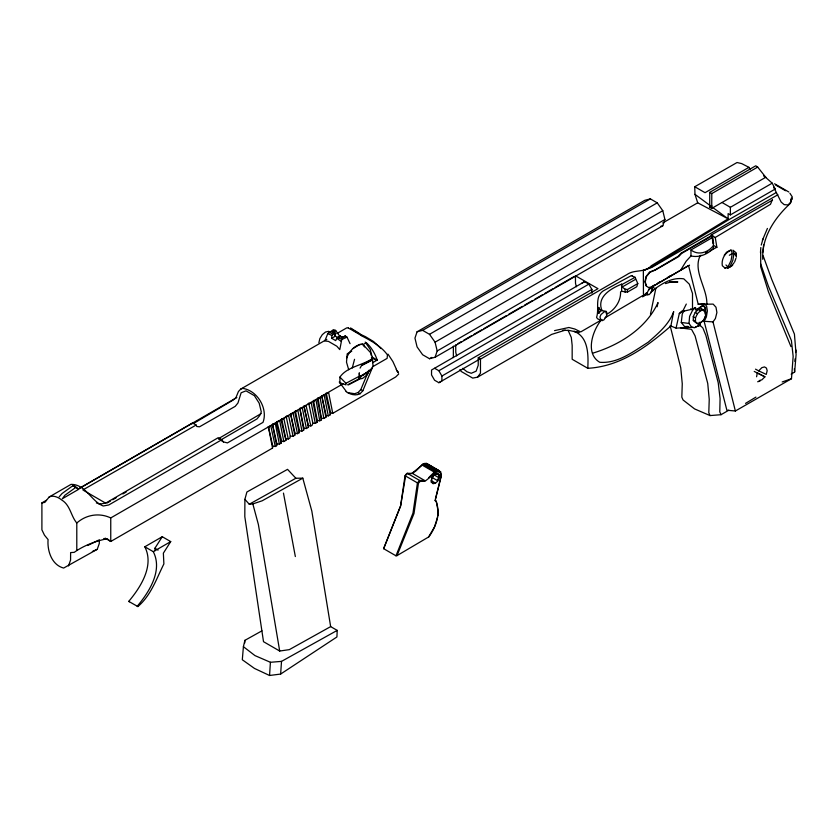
<?xml version="1.0" encoding="UTF-8"?>
<svg xmlns="http://www.w3.org/2000/svg" width="838" height="838" viewBox="0 0 838 838"><rect width="100%" height="100%" fill="white"/><g stroke="black" fill="none" stroke-linecap="round" stroke-linejoin="round"><path stroke-width="1.26" d="M434.576 368.259L438.871 370.731L441.898 376.042L441.888 380.976L438.85 382.704L434.566 380.222L431.539 374.942L431.539 370.008L584.568 281.662L588.863 284.134L591.89 289.445L591.879 293.143M730.359 214.905L730.38 207.311L772.207 183.166L775.213 189.042L730.359 214.905L728.117 213.606L728.117 218.844L651.356 265.719C644.715 273.146 634.513 269.103 626.95 274.581L480.467 359.156L480.467 373.151L477.576 377.163L472.716 378.106L461.267 371.496L459.873 369.621M760.726 251.892L760.684 266.788L768.509 291.886L790.957 346.618M711.734 208.4L711.797 193.578L757.678 167.087L765.775 177.268L711.734 208.4L709.723 207.237L709.723 192.373L755.75 165.798L757.678 167.087M330.654 626.615L311.83 511.117L302.801 478.163L295.866 478.247L287.539 469.353L246.896 492L244.895 499.333L244.811 516.658L263.509 641.688L279.693 651.032L289.309 649.639L330.654 626.615L337.211 630.396L336.918 636.964L280.636 674.066L269.553 675.48L254.522 668.462L242.308 659.757L243.408 646.685L244.885 640.347L261.948 630.836M99.324 539.735L99.303 543.474L97.229 549.33L63.636 568.059C51.694 564.98 47.138 550.702 48.08 539.567L44.466 535.168L41.9 529.836L41.9 502.873L46.373 500.286M576.376 286.774L575.497 283.234L575.444 275.754L597.986 288.67L478.268 357.784L478.215 365.305L476.141 371.171L471.281 373.277L466.986 371.789L462.702 368.332M625.075 292.305L625.148 289.194L622.089 287.078L621.587 284.176C610.996 288.377 596.268 296.998 602.009 310.615L606.283 311.348L607.32 313.946C615.061 309.557 620.937 300.989 620.581 291.886L621.66 291.331L627.442 292.095L636.765 286.711L637.791 283.558L635.089 277.305L631.265 275.639L603.266 290.88C594.289 296.903 599.526 308.677 596.593 317.288L597.452 318.702L600.825 320.399L602.365 320.619L604.083 319.728L606.817 315.392L605.958 311.904L604.418 311.684L601.003 314.554L599.977 316.921L600.825 320.399M435.435 498.882L441.05 476.361L440.568 472.883L439.018 471.218L426.741 464.242L427.265 463.749L439.541 470.914L439.562 471.689M244.79 642.914L244.885 640.347M269.553 675.48L270.412 662.282L254.962 655.599L243.408 646.685M280.636 674.066L281.516 661.381L337.211 630.396M342.166 338.437L342.239 337.484L344.952 336.195L341.988 337.641L340.155 335.986L342.239 337.484M371.182 355.322L370.469 349.834L365.211 342.061M760.464 252.584L760.841 247.535M762.758 259.309C761.606 237.028 774.909 217.618 790.506 203.246M704.601 303.691L706.612 306.163L707.377 310.877L706.35 317.005L704.13 321.289L726.881 410.232L735.376 410.997L791.481 378.724L793.157 356.36L791.407 340.584L768.394 286.146L760.621 263.771M791.166 374.198L794.654 371.978L796.1 354.443L794.424 334.121L771.704 279.337L763.135 255.779M331.67 338.29L331.9 335.472L334.812 332.801L335.085 336.321L331.67 338.29L335.692 340.616L336.824 338.311L340.071 335.839L341.988 337.641L345.392 336.048L346.942 337.044L341.747 339.579L339.788 349.603L336.834 346.22L328.465 341.391L324.809 340.951L327.815 333.597L333.472 329.659L335.65 330.423L339.851 336.405M699.311 322.232L699.604 324.966L694.65 327.763L691.738 327.218L689.004 323.447L689.601 316.345L692.68 310.091L694.733 308.028L695.886 310.186L702.862 305.189L704.737 307.504L705.135 313.946M568.059 330.203L571.307 337.463L572.165 345.382L572.165 359.272L587.784 368.291C620.382 366.562 647.198 346.649 670.871 325.982L676.057 328.129L679.293 313.559L682.635 311.39L692.502 309.149L692.502 293.478L689.339 284.176L683.777 278.834C671.102 276.928 660.051 284.711 650.791 292.074M762.947 252.112L763.648 244.665M339.903 377.121L339.966 382.788L345.968 384.862L345.968 383.28L339.903 377.121C346.806 367.002 361.649 365.588 371.423 359.177M794.864 361.377L795.105 358.853M795.712 352.547L795.964 350.022M791.994 199.538L792.287 196.92L789.93 193.285M371.81 368.49C368.511 373.193 361.304 373.643 359.135 379.237L358.643 379.541L359.355 376.199L358.664 379.562L348.493 384.841M687.998 326.411L684.604 326.579L681.263 322.452L682.289 313.821L684.196 310.668M775.213 189.042L773.736 187.272L781.163 202.073L784.19 204.65L788.129 204.922L790.81 201.927L791.365 197.998M293.07 436.231L288.618 415.742L286.156 416.297L290.262 436.148L293.07 436.231L294.777 435.247L295.049 433.33L290.608 413.825L293.07 413.176L297.511 433.665L299.218 432.67L299.501 430.816L295.395 410.861L294.777 412.181L299.218 432.67M315.298 423.389L311.191 402.711L307.776 404.681L308.74 403.162L312.846 423.159L315.298 423.389L317.005 422.404L317.288 420.487L313.527 400.396M105.211 538.143L110.752 541.484L272.539 448.079L272.821 446.214L268.37 426.668L270.831 426.008L275.283 446.497L276.645 445.711L276.928 443.847L272.476 424.29L275.283 423.441L279.379 444.13L276.928 443.847M290.262 436.148L289.99 438.012L288.272 438.997L285.821 438.808L281.715 418.958L283.831 418.508L288.272 438.997M299.501 430.816L301.963 431.099L303.67 430.104L303.943 428.239L299.847 408.399L302.298 407.844L306.404 428.532L303.943 428.239M383.636 548.681L400.606 505.796L405.058 475.586L407.278 473.313L419.629 480.436L424.656 480.499L412.317 473.365L407.278 473.313L405.822 474.549L400.627 505.984L383.636 548.681L395.976 555.804L397.023 555.615L428.909 536.812C436.127 526.746 440.558 514.029 436.305 501.836L435.121 500.129L436.305 501.218L437.907 510.174L438.033 515.831M435.142 500.726L441.207 476.298A8.307 4.798 -60 0 0 436.451 472.129L424.95 481.326L420.027 481.41L419.629 480.436L417.439 482.887L412.977 513.107L395.976 555.804M328.297 415.889L324.191 395.201L321.74 395.756L326.181 415.501L328.297 415.889L330.35 414.705L330.633 412.893L326.181 392.991M323.856 418.455L320.085 397.568L317.969 397.83L321.394 418.172L323.856 418.455L325.909 417.272L326.181 415.501M440.568 472.883L440.715 472.014L428.375 464.881M725.373 268.38L722.335 265.74C721.151 259.319 725.027 252.259 731.291 250.174L732.255 253.495L731.082 260.492L727.981 266.903L724.964 268.15M736.162 252.814L732.978 250.185L733.962 253.621L732.768 260.608L729.709 266.966L727.143 268.422L731.459 266.138L734.015 262.797M756.578 376.775L757.311 373.004L754.231 371.423M655.861 288.241L650.456 314.198M670.871 325.982L673.679 311.621C669.017 324.516 658.123 333.472 648.151 342.25C633.559 351.352 617.931 363.776 599.757 362.288C584.673 353.489 592.665 330.099 601.768 319.372M657.139 306.771L658.019 302.57C646.255 328.548 619.041 345.298 592.571 353.207M790.737 202.461L791.617 198.585L790.81 201.927M318.869 342.752L319.854 338.583L322.295 334.655L325.469 332.047L328.664 331.324L330.329 332.225M758.694 370.867L766.267 374.418L767.168 370.668L766.435 368.081L764.518 366.918L761.857 367.652L758.694 370.867L755.53 369.16M272.539 448.079L268.37 426.668M303.67 430.104L299.847 408.399M325.909 417.272L321.74 395.756M713.63 246.917L713.117 248.792C707.23 254.343 699.143 257.853 690.973 255.957L686.186 261.184L680.54 270.318L652.456 286.617L648.549 287.591M761.271 245.042L762.989 238.903M276.645 445.711L272.476 424.29M294.777 435.247L290.608 413.825M312.846 423.159L312.218 425.17L310.856 425.955L308.394 425.631L303.943 405.927L308.457 427.338L306.404 428.532M281.097 443.145L281.715 441.176L276.928 421.629L276.31 422.855L281.097 443.145L279.379 444.13M437.635 517.067L434.472 526.966L428.595 536.98M346.555 358.151C349.058 351.709 354.547 344.816 361.943 344.324M417.073 331.785L414.957 338.123L417.073 346.901L422.635 354.746L429.506 358.716L435.069 357.281L662.785 225.81L664.911 219.483L662.785 210.705L657.233 202.848L650.361 198.878L644.799 200.313L417.073 331.785L422.635 330.361L650.361 198.878M435.069 357.281L437.185 350.954L435.069 342.176L429.506 334.32L422.635 330.361M339.432 337.714L340.071 335.839M734.643 261.959L735.932 258.314M68.496 565.922L70.57 560.056L70.622 552.588L74.236 552.347C83.695 545.569 95.668 541.034 107.107 538.74L110.752 541.484L110.752 517.936L341.977 384.443L339.254 381.981L346.429 391.65M347.801 392.645L354.652 393.724L358.067 392.54L360.811 389.586L368.888 370.27M346.094 391.556C350.012 394.489 355.532 396.091 360.11 393.724L362.844 390.759L372.763 366.667L387.135 358.371L387.428 354.893C381.531 346.523 371.653 341.076 362.676 336.352A19.724 0.639 31.3 0 0 347.78 327.752L348.231 328.108M397.023 555.615L413.993 513.526L418.445 483.317L420.027 481.41M772.395 199.654L770.489 204.304L715.254 237.489L711.053 235.059L772.531 200.114M440.914 474.266L440.725 473.585M647.701 293.845L642.547 296.799L647.093 293.028L648.633 289.864L650.937 287.664L653.252 287.245L654.698 288.607M762.423 240.276L767.409 228.439M441.05 476.361L441.092 475.156M431.633 479.252L433.099 476.235L435.467 473.879L437.845 473.491L439.311 474.821L439.311 477.786L437.845 481.002L435.467 483.159L433.099 483.736L431.633 482.217L431.612 479.106L432.974 476.152L435.163 474.088L437.352 473.617L438.714 475.01L438.714 477.576L437.352 480.53L432.041 477.461M693.277 316.596L695.247 312.406L698.326 309.463L701.448 308.834L705.575 312.04L705.575 315.811L703.648 319.98L700.526 322.955L697.446 323.552L695.247 322.284L693.277 320.367L693.277 316.596L695.477 317.864L695.477 321.645L697.446 323.552M695.477 317.864L697.446 313.684L700.526 310.741L703.648 310.102M439.541 470.914L436.713 470.579L435.362 471.742L422.582 464.283L416.266 470.684L412.317 473.365M434.943 471.396L428.616 477.817M682.635 311.39L686.301 304.058M281.715 441.176L283.831 441.563L285.884 440.379L281.097 420.089L281.715 418.958M192.101 423.808L192.562 422.981L196.134 425.044L196.794 426.511L199.517 426.804L235.227 406.346L237.961 402.984L241.124 392.76L246.037 390.854L254.396 395.683L259.183 403.193L261.299 411.919L259.738 415.554L257.004 418.916L221.546 439.521L218.823 439.227M360.068 368.123L361.765 365.148L371.297 360.089M649.136 289.707L649.345 289.634M155.02 550.66L154.904 548.272L162.258 536.718L170.722 541.61L163.368 553.153L163.881 563.922C156.465 578.723 151.081 595.294 137.882 606.576L137.202 606.283C149.237 591.953 162.907 570.531 153.281 551.676L144.806 546.785L162.258 536.718M368.343 372.9L366.971 374.974L362.529 378.43L358.077 379.321M735.376 410.997L713.012 321.886L715.411 318.503L716.899 312.522L715.987 307.221L713.138 304.11L698.232 304.33L688.564 265.552L652.393 286.701M724.231 255.297L726.588 252.196L730.883 249.944M137.882 606.576L128.738 601.391C140.774 587.071 154.443 565.64 144.806 546.785M712.761 243.397L712.216 235.195L681.053 253.191L678.225 256.25L655.127 269.867L649.628 272.067L646.035 276.561L644.935 281.704L646.046 285.779L648.895 287.801M712.729 235.488L681.65 253.432L678.738 256.543L655.4 270.025L649.932 272.256L646.328 276.739L645.27 281.903L646.402 285.978M597.787 312.647L598.814 313.265L600.354 311.369A5.07 2.923 -60 0 1 602.239 310.374M59.163 496.84L62.022 493.561L72.958 485.652L74.414 485.799L78.73 489.277L62.316 498.757L64.924 495.237L75.87 487.339L72.958 485.652L78.73 489.277M361.922 375.414L359.324 379.048L359.303 372.816L359.324 375.298M326.862 339.348L240.736 389.083L238.432 391.503L235.907 397.746L233.016 400.124L193.641 423.41M240.736 389.083L242.769 388.382C257.496 390.539 268.16 408.776 262.996 422.373L227.423 442.914L223.505 441.93L221.672 439.793L108.793 504.958L103.231 505.995C91.185 501.323 85.623 484.196 71.062 484.364L49.17 496.997L44.833 502.391L41.9 502.873M422.582 464.283L435.362 471.742L434.534 472.223L422.163 465.111L424.353 463.456L436.713 470.579M368.877 370.637L364.436 374.492L360.55 376.199M756.829 372.659L764.916 376.807L761.857 379.855L759.207 380.588M679.293 313.559L681.807 311.087M398.731 373.999L395.683 376.985L332.749 413.323L330.633 412.893M425.453 463.802L426.029 463.278L438.379 470.401L437.824 470.914L425.453 463.802L423.902 463.906M367.034 372.439L360.34 376.377M352.997 348.639L359.837 344.397L362.603 344.104L370.993 353.102L372.24 356.883L373.025 365.63L371.957 368.364L367.379 372.344M354.547 359.313L352.264 367.966M423.064 464.399L411.563 473.606L406.639 473.68M668.64 277.326L671.751 275.231M268.097 427.684L270.831 426.008M729.343 255.276L732.255 253.495M745.527 403.382L755.939 397.118M218.467 438.662L261.131 413.584M99.313 504.141L105.651 503.146L218.131 437.74L221.672 439.793M601.81 319.687L580.692 331.932L574.878 329.041L568.887 327.48L554.526 330.643M336.761 333.639L346.764 327.857M79.683 488.156L192.562 422.981M79.652 488.282L236.84 397.537M351.74 351.195L347.225 353.793L346.503 362.163L348.713 369.768M363.001 344.69L366.384 342.742C371.475 347.372 375.026 353.636 377.226 360.057L372.711 362.665M76.792 549.979L76.792 523.017C86.251 514.574 99.387 512.521 110.752 517.936M429.506 334.32L657.233 202.848M272.203 425.222L275.283 423.441M276.31 422.855L279.724 420.875L283.831 441.563M281.097 420.089L283.831 418.508M285.203 417.712L288.618 415.742M290.325 414.758L293.07 413.176M294.777 412.181L297.857 410.411L301.963 431.099M299.564 409.426L302.298 407.844M304.016 406.849L306.069 405.665L310.856 425.955M320.085 397.568L317.351 399.15L321.457 419.838L319.749 420.823L317.288 420.487M321.457 396.783L324.191 395.201M435.069 342.176L662.785 210.705M748.952 167.338L705.051 192.688L694.744 186.738L737.042 162.52L741.693 163.599L748.952 167.338L750.104 169.664M437.185 350.954L664.911 219.483M662.722 222.96L697.698 202.806L728.117 218.844L712.583 207.353M429.506 358.716L431.769 357.407M457.977 343.57L461.371 341.611M463.624 340.301L471.532 335.745M473.795 334.435L481.703 329.868M483.955 328.569L506.55 315.528M508.802 314.219L522.357 306.394M524.619 305.095L532.518 300.528M534.78 299.229L542.689 294.662M544.951 293.352L552.85 288.796M555.112 287.486L574.313 276.404M709.723 207.237L711.986 205.939M581.53 283.412L584.568 281.662M438.871 370.731L588.863 284.134M441.898 376.042L591.89 289.445M438.85 382.704L479.106 359.481M153.281 551.676L170.722 541.61M777.863 194.762L651.88 267.353L643.343 270.517L643.448 294.274M690.973 249.934L712.729 237.364L713.588 243.292L713.117 246.026C707.67 252.615 698.243 255.747 690.973 249.934L690.973 255.957M625.148 289.194L627.442 289.529L637.791 283.558M477.576 377.163L551.634 334.404L565.336 330.13M652.09 286.387L654.352 285.077M657.736 283.118L659.988 281.819M667.886 277.252L670.149 275.953M680.54 270.318L689.527 265.133M605.109 317.78L647.093 293.028M729.709 266.966L732.663 265.258M670.138 325.699L680.76 367.861L682.258 383.783L681.828 397.16L683.075 399.998L694.587 408.923L710.037 415.575L721.015 414.705L728.819 410.201M107.086 502.999L110.469 501.051M112.721 499.762L116.094 497.824M122.851 493.938L126.224 491.99M622.058 284.449L635.089 277.305M622.089 287.078L635.508 279.368M82.826 489.968L196.134 425.044M776.019 192.667L728.232 220.048L651.43 266.997L643.343 270.517M692.502 309.149L695.404 307.494L696.608 310.165L703.532 305.325L705.502 307.651L705.837 315.151L704.088 320.378L700.149 322.63L700.369 325.584L702.893 328.004L705.921 335.504L718.239 382.83L720.083 398.553L719.779 411.867L721.015 414.705M244.895 499.333L249.263 504.246L295.866 478.247M302.801 478.163L262.147 500.81L252.835 503.921L249.263 504.246M359.177 376.304L345.968 383.28M335.347 336.174L334.729 332.854L332.215 331.995L334.729 332.854L335.347 336.174L338.489 337.986M701.06 255.234L700.159 255.705C692.879 270.747 706.717 287.56 706.853 302.937L707.199 304.142M361.817 365.483L371.506 360.508M705.586 252.961L707.838 251.829M710.1 250.698L716.878 247.283L715.254 237.489M87.686 545.496L98.465 540.206M92.369 551.467L97.229 549.33M782.2 381.96L791.481 378.724M665.519 283.59L670.735 282.018L677.837 281.945L671.94 281.966M347.613 384.831L359.031 378.881M757.646 381.761L760.066 381.081M695.341 326.956L700.369 325.584L698.096 324.453M277.86 421.378L279.724 420.875M660.564 226.375L662.785 225.81M440.118 472.161L440.715 472.014M335.65 330.423L332.215 331.995L334.812 332.801M341.412 384.014L343.192 383.752M693.141 327.26L676.057 328.129M688.7 327.05L680.749 327.941L691.518 329.334L695.069 335.849L707.733 383.427L709.231 399.349L708.801 412.736L710.037 415.575M698.232 304.33L703.323 303.817M647.596 293.729L645.543 293.908L647.072 294.808L649.125 294.62L651.262 292.399L652.111 289.508L651.262 287.602M270.412 662.282L281.516 661.381M436.252 471.04L436.986 471.008L424.353 463.456M562.916 330.266L569.358 330.476L579.142 332.613L574.02 331.314C588.664 336.876 588.423 355.291 587.784 368.291M669.572 281.977L670.735 282.018M704.13 321.289L713.012 321.886M103.765 538.541L106.017 538.75M272.821 446.214L275.283 446.497M681.263 322.452L689.004 323.447M295.049 433.33L297.511 433.665M96.349 502.915L99.911 504.078M128.738 601.391L129.419 601.694M327.899 333.65L331.9 335.472M764.916 376.807L757.311 373.004M329.02 332.225L332.759 333.985M429.506 466.001L431.738 467.258M433.979 468.526L436.21 469.793M774.563 183.773L788.788 191.986M775.621 185.02L785.52 190.739M709.723 192.373L711.797 193.578M722.126 202.555L730.38 207.311M713.966 245.607L716.878 247.283M705.575 312.04L701.448 308.834M698.326 309.463L700.526 310.741M695.247 312.406L697.446 313.684M693.277 320.367L695.477 321.645M602.009 310.615L599.673 309.264L598.814 307.441L598.814 313.265M372.114 357.114L377.226 360.057M371.433 357.501L376.534 360.455M340.919 341.171L336.824 338.311M360.811 389.586L362.844 390.759M358.067 392.54L360.11 393.724M435.519 473.166L438.714 475.01M433.393 474.507L438.714 477.576M430.91 480.331L435.467 483.159M430.847 481.829L432.974 483.055L431.612 481.672M405.1 475.754L417.439 482.887M221.63 440.851L223.505 441.93M83.915 490.597L105.651 503.146M154.904 548.272L158.078 550.105M690.701 308.887L692.68 310.091M478.268 357.784L480.467 359.156M338.018 337.023L341.747 339.579M763.931 175.938L765.775 177.268M694.744 186.738L694.974 194.332L710.509 205.823M764.057 175.97L772.207 183.166M347.037 337.201L350.054 343.674M733.962 253.621L736.057 255.548M426.741 464.242L427.265 464.734L427.265 463.749M725.949 264.986L727.981 266.903M361.471 335.65L358.737 332.99L350.525 328.046A19.243 2.86 23.9 0 0 365.41 336.646L373.612 341.579L380.986 348.524M76.792 523.017C70.842 516.03 70.35 505.209 61.782 500.035A20.583 11.889 60 0 0 49.17 496.997M396.803 370.522L397.956 371.978L397.275 371.087M362.603 344.104L364.54 346.911M388.004 354.139L392.938 361.628L396.468 369.432M345.392 336.048L345.822 337.588M396.217 369.349L398.385 372.92M632.03 275.545L632.376 276.184M646.213 292.912L647.072 294.808M426.029 463.278L426.301 463.906M438.379 470.401L438.651 471.029M694.974 194.332L697.698 202.806M651.566 286.722L652.854 290.891M252.835 503.921L258.376 524.494L279.693 651.032M456.658 355.888L455.778 352.358L455.725 344.868M330.35 414.705L325.563 394.415L328.643 392.634L332.749 413.323M317.005 422.404L312.909 401.716L315.989 399.946L319.749 420.823M283.464 493.1L295.343 556.547M794.351 368.762L794.654 371.978M371.632 358.999L371.747 360.256M736.214 253.893L736.361 257.098M735.827 253.673L735.921 255.831M285.821 438.808L285.884 440.379M321.394 418.172L321.457 419.838M308.394 425.631L308.457 427.338M621.587 284.176L621.66 291.331M649.555 287.78L649.565 289.34M712.216 235.195L712.216 237.741M627.442 289.529L627.442 292.095M453.358 346.146L453.358 357.575M334.592 330.601L332.644 331.953L335.399 330.675L334.592 330.601"/></g></svg>
